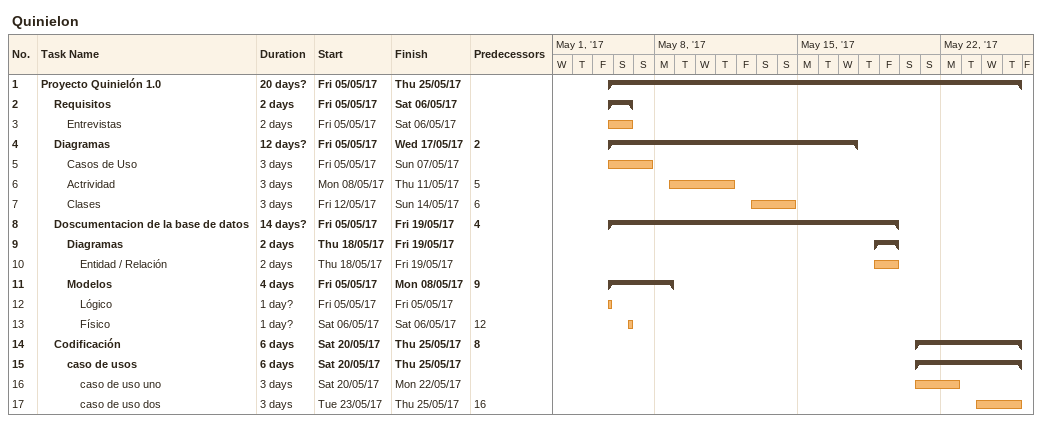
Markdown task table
Quinielon

| ID | Level | Task | Duration | Start | Finish | Predecessors |
|---|---|---|---|---|---|---|
| 1 | 1 | **Proyecto Quinielón 1.0** | 20d? | 2017-05-05 | 2017-05-25 |  |
| 2 | 2 | **Requisitos** | 2d | 2017-05-05 | 2017-05-06 |  |
| 3 | 3 | Entrevistas | 2d | 2017-05-05 | 2017-05-06 |  |
| 4 | 2 | **Diagramas** | 12d? | 2017-05-05 | 2017-05-17 | 2 |
| 5 | 3 | Casos de Uso | 3d | 2017-05-05 | 2017-05-07 |  |
| 6 | 3 | Actrividad | 3d | 2017-05-08 | 2017-05-11 | 5 |
| 7 | 3 | Clases | 3d | 2017-05-12 | 2017-05-14 | 6 |
| 8 | 2 | **Doscumentacion de la base de datos** | 14d? | 2017-05-05 | 2017-05-19 | 4 |
| 9 | 3 | **Diagramas** | 2d | 2017-05-18 | 2017-05-19 |  |
| 10 | 4 | Entidad / Relación | 2d | 2017-05-18 | 2017-05-19 |  |
| 11 | 3 | **Modelos** | 4d | 2017-05-05 | 2017-05-08 | 9 |
| 12 | 4 | Lógico | 1d? | 2017-05-05 | 2017-05-05 |  |
| 13 | 4 | Físico | 1d? | 2017-05-06 | 2017-05-06 | 12 |
| 14 | 2 | **Codificación** | 6d | 2017-05-20 | 2017-05-25 | 8 |
| 15 | 3 | **caso de usos** | 6d | 2017-05-20 | 2017-05-25 |  |
| 16 | 4 | caso de uso uno | 3d | 2017-05-20 | 2017-05-22 |  |
| 17 | 4 | caso de uso dos | 3d | 2017-05-23 | 2017-05-25 | 16 |
